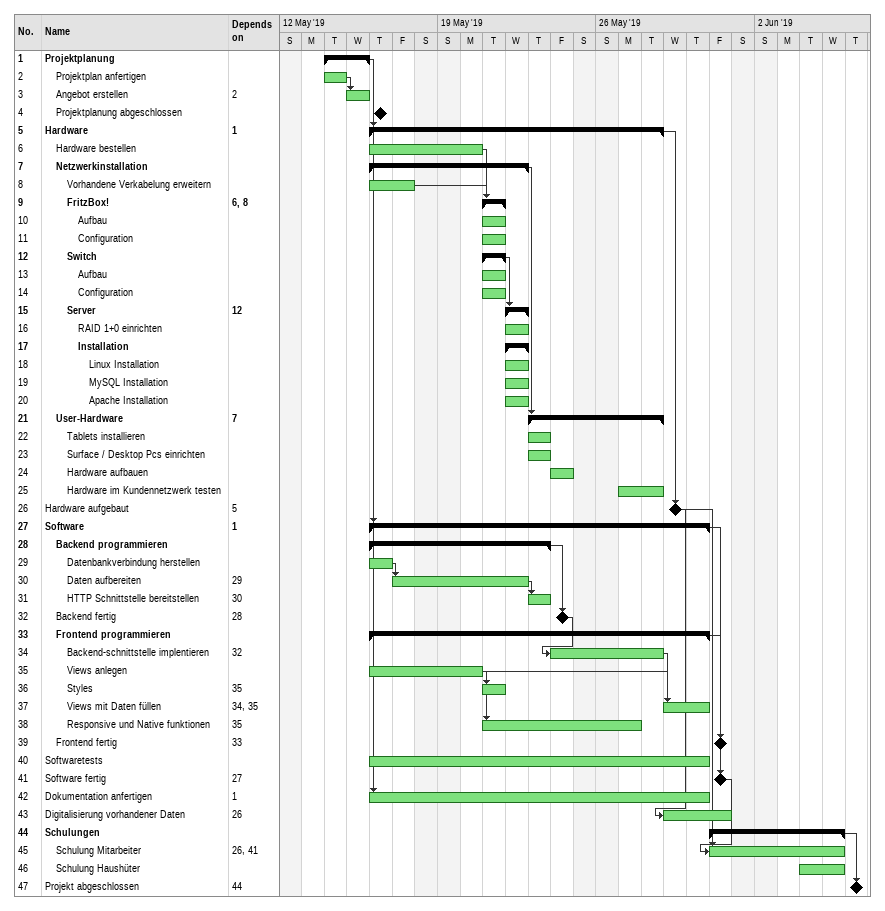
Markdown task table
| ID | Level | Task | Start | Finish | Predecessors |
|---|---|---|---|---|---|
| 1 | 1 | **Projektplanung** | 2019-05-14 | 2019-05-15 |  |
| 2 | 2 | Projektplan anfertigen | 2019-05-14 | 2019-05-14 |  |
| 3 | 2 | Angebot erstellen | 2019-05-15 | 2019-05-15 | 2 |
| 4 | 2 | Projektplanung abgeschlossen (milestone) | 2019-05-16 | 2019-05-16 |  |
| 5 | 1 | **Hardware** | 2019-05-16 | 2019-05-28 | 1 |
| 6 | 2 | Hardware bestellen | 2019-05-16 | 2019-05-20 |  |
| 7 | 2 | **Netzwerkinstallation** | 2019-05-16 | 2019-05-22 |  |
| 8 | 3 | Vorhandene Verkabelung erweitern | 2019-05-16 | 2019-05-17 |  |
| 9 | 3 | **FritzBox!** | 2019-05-21 | 2019-05-21 | 6, 8 |
| 10 | 4 | Aufbau | 2019-05-21 | 2019-05-21 |  |
| 11 | 4 | Configuration | 2019-05-21 | 2019-05-21 |  |
| 12 | 3 | **Switch** | 2019-05-21 | 2019-05-21 |  |
| 13 | 4 | Aufbau | 2019-05-21 | 2019-05-21 |  |
| 14 | 4 | Configuration | 2019-05-21 | 2019-05-21 |  |
| 15 | 3 | **Server** | 2019-05-22 | 2019-05-22 | 12 |
| 16 | 4 | RAID 1+0 einrichten | 2019-05-22 | 2019-05-22 |  |
| 17 | 4 | **Installation** | 2019-05-22 | 2019-05-22 |  |
| 18 | 5 | Linux Installation | 2019-05-22 | 2019-05-22 |  |
| 19 | 5 | MySQL Installation | 2019-05-22 | 2019-05-22 |  |
| 20 | 5 | Apache Installation | 2019-05-22 | 2019-05-22 |  |
| 21 | 2 | **User-Hardware** | 2019-05-23 | 2019-05-28 | 7 |
| 22 | 3 | Tablets installieren | 2019-05-23 | 2019-05-23 |  |
| 23 | 3 | Surface / Desktop Pcs einrichten | 2019-05-23 | 2019-05-23 |  |
| 24 | 3 | Hardware aufbauen | 2019-05-24 | 2019-05-24 |  |
| 25 | 3 | Hardware im Kundennetzwerk testen | 2019-05-27 | 2019-05-28 |  |
| 26 | 1 | Hardware aufgebaut (milestone) | 2019-05-29 | 2019-05-29 | 5 |
| 27 | 1 | **Software** | 2019-05-16 | 2019-05-30 | 1 |
| 28 | 2 | **Backend programmieren** | 2019-05-16 | 2019-05-23 |  |
| 29 | 3 | Datenbankverbindung herstellen | 2019-05-16 | 2019-05-16 |  |
| 30 | 3 | Daten aufbereiten | 2019-05-17 | 2019-05-22 | 29 |
| 31 | 3 | HTTP Schnittstelle bereitstellen | 2019-05-23 | 2019-05-23 | 30 |
| 32 | 2 | Backend fertig (milestone) | 2019-05-24 | 2019-05-24 | 28 |
| 33 | 2 | **Frontend programmieren** | 2019-05-16 | 2019-05-30 |  |
| 34 | 3 | Backend-schnittstelle implentieren | 2019-05-24 | 2019-05-28 | 32 |
| 35 | 3 | Views anlegen | 2019-05-16 | 2019-05-20 |  |
| 36 | 3 | Styles | 2019-05-21 | 2019-05-21 | 35 |
| 37 | 3 | Views mit Daten füllen | 2019-05-29 | 2019-05-30 | 34, 35 |
| 38 | 3 | Responsive und Native funktionen | 2019-05-21 | 2019-05-27 | 35 |
| 39 | 2 | Frontend fertig (milestone) | 2019-05-31 | 2019-05-31 | 33 |
| 40 | 1 | Softwaretests | 2019-05-16 | 2019-05-30 |  |
| 41 | 1 | Software fertig (milestone) | 2019-05-31 | 2019-05-31 | 27 |
| 42 | 1 | Dokumentation anfertigen | 2019-05-16 | 2019-05-30 | 1 |
| 43 | 1 | Digitalisierung vorhandener Daten | 2019-05-29 | 2019-05-31 | 26 |
| 44 | 1 | **Schulungen** | 2019-05-31 | 2019-06-05 |  |
| 45 | 2 | Schulung Mitarbeiter | 2019-05-31 | 2019-06-05 | 26, 41 |
| 46 | 2 | Schulung Haushüter | 2019-06-04 | 2019-06-05 |  |
| 47 | 1 | Projekt abgeschlossen (milestone) | 2019-06-06 | 2019-06-06 | 44 |
